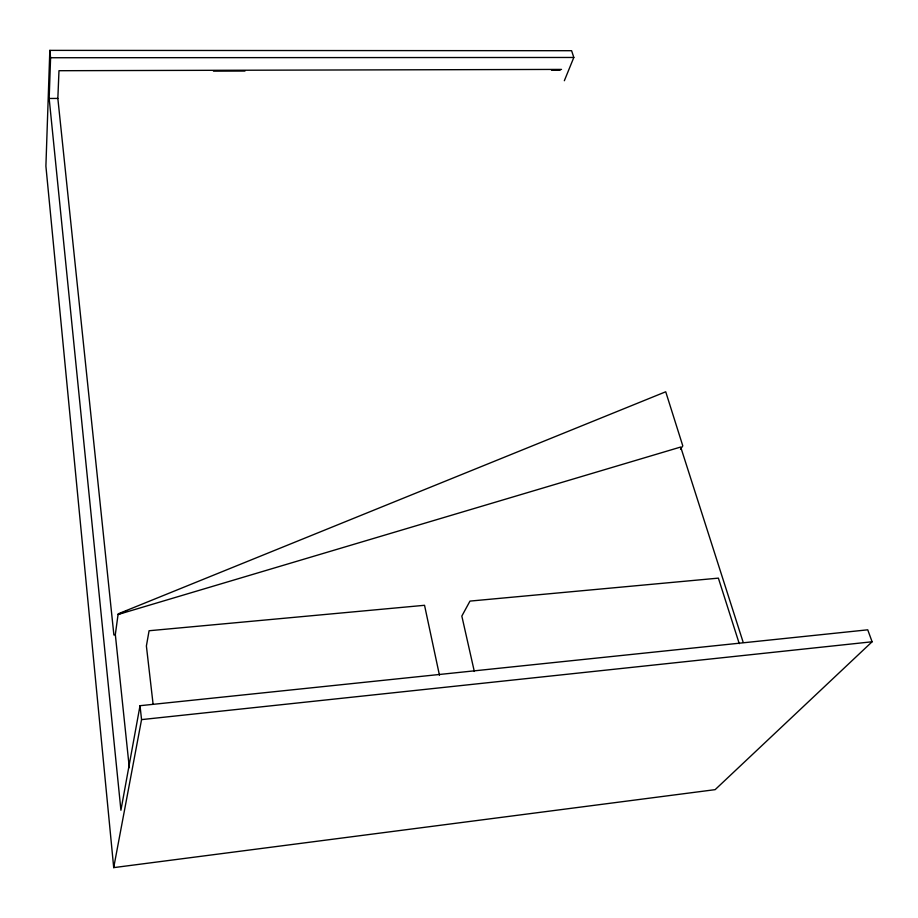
<?xml version="1.0" encoding="UTF-8"?>
<svg xmlns="http://www.w3.org/2000/svg" width="918" height="918" viewBox="0 0 918 918"><rect width="100%" height="100%" fill="white"/><g stroke="black" fill="none" stroke-linecap="round" stroke-linejoin="round"><path stroke-width="1.38" d="M49.824 50.375L45.9 166.158L113.706 867.625L715.133 789.652L872.1 641.774L867.74 629.817L140.018 705.701L120.924 810.25L49.17 98.478L50.582 57.742L49.824 50.375L571.604 50.708L573.819 57.467L564.341 80.727M680.502 449.258L682.797 445.873L665.722 391.779L118.158 613.855L115.324 634.556L113.889 634.992L57.845 98.421L58.981 70.709L561.529 69.412M113.706 867.625L141.556 719.609L140.018 705.701M127.361 610.734L118.078 614.498L680.697 447.032L743.201 642.393M141.556 719.609L872.1 641.774M49.17 98.478L57.845 98.421M213.458 71.145L244.968 71.053M551.534 70.227L560.129 70.204M50.582 57.742L573.819 57.467M739.254 643.656L718.381 578.133L469.982 601.095L461.834 616.07L474.319 671.448M439.458 675.223L424.541 605.295L149.083 630.746L146.387 645.974L153.111 704.324M115.324 634.556L129.3 767.655"/></g></svg>
